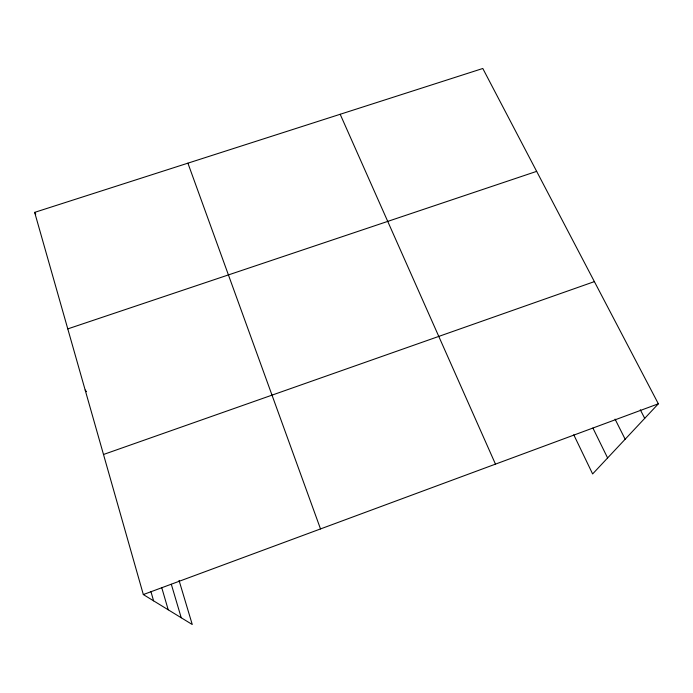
<?xml version="1.0" encoding="UTF-8"?>
<svg xmlns="http://www.w3.org/2000/svg" width="693" height="693" viewBox="0 0 693 693"><rect width="100%" height="100%" fill="white"/><g stroke="black" fill="none" stroke-linecap="round" stroke-linejoin="round"><path stroke-width="1.04" d="M179.045 580.413L192.264 624.514L143.33 594.559L34.65 212.37L482.796 68.486L658.35 403.802L592.628 473.943L573.761 434.771M143.33 594.559L658.35 403.802M103.5 454.487L594.377 281.618M67.784 328.889L536.659 171.362M85.17 390.02L86.504 391.675M34.65 212.37L35.759 214.137M640.297 409.762L644.715 418.347M615.055 419.118L625.155 439.223M592.913 428.04L607.605 457.96M340.185 114.276L495.469 464.128M187.907 163.167L320.512 528.932M171.327 584.312L181.237 617.766M161.686 587.447L168.217 609.797M150.935 591.614L153.595 600.84"/></g></svg>
